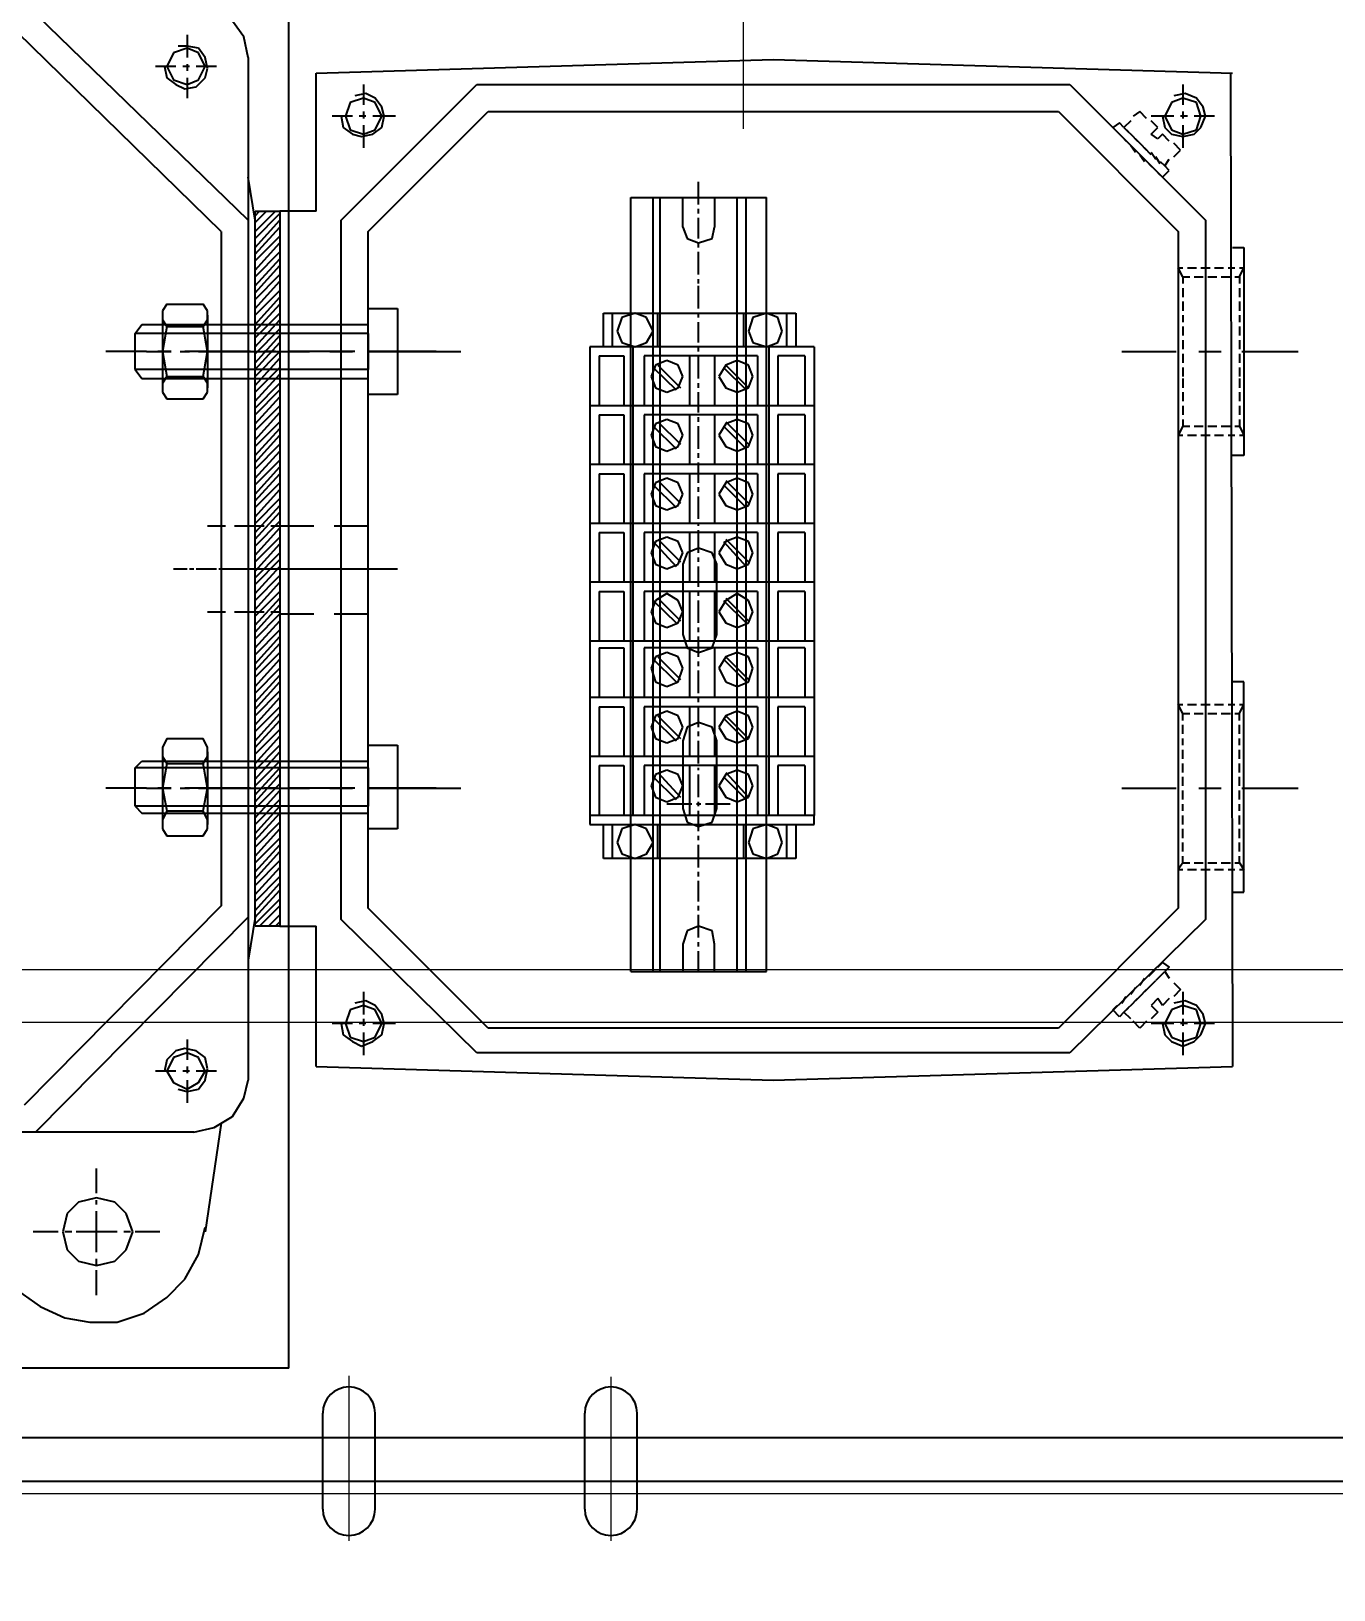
# Model space of a CAD drawing. Header units: millimetres. Extents: x -243837 to -5443, y 40 to 285140.
# Drawn here: x -166221.6 to -166072.4, y 77925.9 to 78104.3 of the extents above; entities that cross this region are included whole.
import ezdxf

# ---------------------------------------------------------------- set-up
doc = ezdxf.new("R2010")
doc.units = ezdxf.units.MM
doc.linetypes.add('CENTER', pattern=[50.8, 31.75, -6.35, 6.35, -6.35])
doc.linetypes.add('PHANTOM', pattern=[63.5, 31.75, -6.35, 6.35, -6.35, 6.35, -6.35])
for name, color, linetype, lineweight in [('2', 3, 'Continuous', 20), ('CEN', 1, 'CENTER', 9), ('DIM', 1, 'Continuous', 9), ('phantom', 4, 'PHANTOM', 5), ('R- PHANTOM', 3, 'PHANTOM', 9), ('R-OBJECT', 2, 'Continuous', 20)]:
    doc.layers.add(name, color=color, linetype=linetype, lineweight=lineweight)
doc.styles.add('KA', font='romans.shx', dxfattribs={"width": 0.7})
doc.dimstyles.new('rakesh', dxfattribs={"dimscale": 160, "dimtxt": 2.5, "dimasz": 1, "dimexe": 0.8, "dimexo": 0.8, "dimgap": 1, "dimtad": 1, "dimdec": 0, "dimzin": 0, "dimdsep": 46, "dimtxsty": 'KA', "dimblk": 'OBLIQUE', "dimcen": 1.5, "dimclrd": 1, "dimclre": 1, "dimclrt": 2, "dimadec": 0, "dimazin": 0, "dimtfac": 1, "dimtdec": 0, "dimtmove": 0, "dimatfit": 2, "dimfxl": 0, "dimtolj": 1, "dimtzin": 0, "dimlwd": -1, "dimlwe": -1, "dimarcsym": 1})

# ---------------------------------------------------------------- blocks, each defined once
blk = doc.blocks.new('_Oblique')
at = {"color": 0, "linetype": 'ByBlock', "lineweight": -2}
blk.add_line((-0.5, -0.5), (0.5, 0.5), dxfattribs=at)
blk = doc.blocks.new('*D188')
at = {"layer": 'DEFPOINTS', "color": 0, "ltscale": 10, "transparency": 16777216}
for p in [(-106759.94, 78766.01, 169.38), (-190509.57, 78267.14, 181.7), (-106759.94, 68629.34)]:
    blk.add_point(p, dxfattribs=at)
at = {"layer": 'DIM', "color": 1, "ltscale": 10, "transparency": 16777216}
for p, q in [((-106759.94, 78638.01), (-106759.94, 68437.34)), ((-190509.57, 78139.14), (-190509.57, 68437.34)), ((-190509.57, 68629.34), (-106759.94, 68629.34))]:
    blk.add_line(p, q, dxfattribs=at)
at = {"layer": 'DIM', "color": 1, "ltscale": 10, "transparency": 16777216, "xscale": 160, "yscale": 160, "zscale": 160, "rotation": 180}
blk.add_blockref('_Oblique', (-190509.57, 68629.34), dxfattribs=at)
at = {"layer": 'DIM', "color": 1, "ltscale": 10, "transparency": 16777216, "xscale": 160, "yscale": 160, "zscale": 160}
blk.add_blockref('_Oblique', (-106759.94, 68629.34), dxfattribs=at)
at = {"layer": 'DIM', "color": 2, "ltscale": 10, "transparency": 16777216, "insert": (-150134.75, 69094.1), "char_height": 400, "attachment_point": 5, "style": 'KA'}
blk.add_mtext('\\A1;83750 (HORIZONTAL PULLEY CRS.)', dxfattribs=at)
blk = doc.blocks.new('A$Cc1e59ba2')
at = {"layer": 'phantom', "color": 1, "linetype": 'CENTER', "ltscale": 2}
blk.add_line((-665.34, -1037.12, 7.55), (-665.34, 309.58, 7.55), dxfattribs=at)
blk = doc.blocks.new('A$C6AB57934')
at = {"layer": '2', "color": 6, "lineweight": 9}
for p, q in [((-140, -770, 0), (17566.88, -770)), ((-140, -776, 0), (17566.88, -776))]:
    blk.add_line(p, q, dxfattribs=at)
blk.add_lwpolyline([(17566.88, -770), (17566.88, -830), (-140, -830), (-140, -770)], dxfattribs=at)
blk = doc.blocks.new('A$C2A1E5FA8')
at = {"color": 4}
for p, q in [((121.25, 154.02), (95.86, 178.63)), ((120.73, 175.01), (119.43, 176.82)), ((118.14, 152.73), (94.82, 175.53)), ((114.25, 175.27), (114.25, 172.67)), ((121.25, 172.67), (120.73, 175.01)), ((112.7, 173.19), (111.92, 171.64)), ((114.25, 173.71), (112.7, 173.19)), ((114.25, 173.97), (113.22, 173.97)), ((115.55, 173.71), (114.25, 173.97)), ((115.55, 173.19), (114.25, 173.71)), ((116.33, 172.67), (115.55, 173.71)), ((116.33, 171.64), (115.55, 173.19)), ((112.96, 171.64), (110.63, 171.64)), ((111.66, 171.64), (111.92, 170.34)), ((111.92, 171.64), (112.7, 170.09)), ((114.51, 171.64), (113.74, 171.64)), ((114.25, 171.9), (114.25, 171.12)), ((117.62, 171.64), (115.29, 171.64)), ((115.55, 170.09), (116.33, 171.64)), ((116.59, 171.38), (116.33, 172.67)), ((116.33, 170.34), (116.59, 171.38)), ((121.25, 172.67), (121.25, 55.57)), ((129.02, 170.86), (181.36, 172.42)), ((181.36, 172.42), (233.95, 170.86)), ((111.92, 170.34), (112.96, 169.57)), ((112.7, 170.09), (114.25, 169.57)), ((112.96, 169.57), (113.99, 169.05)), ((114.25, 170.34), (114.25, 168.01)), ((114.25, 169.57), (115.55, 170.09)), ((115.29, 169.31), (116.33, 170.34)), ((129.02, 155.06), (129.02, 170.86)), ((131.87, 154.02), (147.42, 169.57)), ((134.46, 169.57), (134.46, 167.23)), ((147.42, 169.57), (215.3, 169.57)), ((215.3, 169.57), (230.84, 154.02)), ((228.25, 169.57), (228.25, 167.23)), ((233.69, 170.86), (233.95, 57.13)), ((113.99, 169.05), (115.29, 169.31)), ((134.46, 168.01), (132.91, 167.49)), ((134.72, 168.53), (133.43, 168.27)), ((135.76, 167.49), (134.46, 168.01)), ((135.76, 168.01), (134.72, 168.53)), ((136.53, 166.97), (135.76, 168.01)), ((228.25, 168.01), (226.95, 167.49)), ((228.51, 168.53), (227.21, 168.27)), ((229.8, 167.49), (228.25, 168.01)), ((229.8, 168.01), (228.51, 168.53)), ((230.58, 166.97), (229.8, 168.01)), ((132.91, 167.49), (132.39, 165.94)), ((134.46, 166.46), (134.46, 165.68)), ((134.98, 152.73), (148.71, 166.46)), ((136.53, 165.94), (135.76, 167.49)), ((136.79, 165.94), (136.53, 166.97)), ((148.71, 166.46), (214, 166.46)), ((214, 166.46), (227.73, 152.73)), ((223.33, 166.46), (222.55, 165.94)), ((224.1, 165.68), (223.33, 166.46)), ((226.95, 167.49), (226.18, 165.94)), ((228.25, 166.46), (228.25, 165.68)), ((230.32, 165.94), (229.8, 167.49)), ((230.84, 165.94), (230.58, 166.97)), ((133.17, 165.94), (130.84, 165.94)), ((131.87, 165.94), (132.13, 164.64)), ((132.13, 164.64), (133.17, 163.86)), ((132.39, 165.94), (132.91, 164.38)), ((132.91, 164.38), (134.46, 163.86)), ((134.72, 165.94), (133.94, 165.94)), ((134.46, 164.9), (134.46, 162.31)), ((134.46, 163.86), (135.76, 164.38)), ((138.09, 165.94), (135.5, 165.94)), ((135.5, 163.86), (136.53, 164.64)), ((135.76, 164.38), (136.53, 165.94)), ((136.53, 164.64), (136.79, 165.94)), ((221, 165.16), (220.22, 164.64)), ((220.22, 164.64), (220.73, 164.13)), ((221.51, 164.64), (221, 165.16)), ((222.29, 165.42), (221.51, 164.64)), ((221.51, 164.64), (222.03, 164.13)), ((222.55, 163.61), (221.77, 164.38)), ((227.21, 165.94), (224.62, 165.94)), ((225.4, 164.64), (224.62, 165.42)), ((224.62, 163.86), (225.4, 164.64)), ((225.92, 165.94), (226.18, 164.64)), ((226.18, 165.94), (226.95, 164.38)), ((226.18, 164.64), (226.95, 163.86)), ((226.95, 164.38), (228.25, 163.86)), ((228.77, 165.94), (227.99, 165.94)), ((228.25, 164.9), (228.25, 162.31)), ((228.25, 163.86), (229.8, 164.38)), ((231.87, 165.94), (229.54, 165.94)), ((229.54, 163.86), (230.32, 164.64)), ((229.8, 164.38), (230.32, 165.94)), ((230.32, 164.64), (230.84, 165.94)), ((133.17, 163.86), (134.2, 163.61)), ((134.2, 163.61), (135.5, 163.86)), ((221.25, 163.61), (221.77, 163.09)), ((222.29, 163.86), (223.06, 163.09)), ((222.29, 162.57), (222.81, 161.8)), ((223.59, 162.57), (222.81, 163.35)), ((223.33, 162.83), (224.1, 162.05)), ((225.4, 163.35), (224.62, 163.86)), ((225.92, 163.86), (225.4, 163.35)), ((226.7, 163.09), (225.92, 163.86)), ((226.95, 163.86), (228.25, 163.61)), ((227.99, 162.05), (227.21, 162.83)), ((228.25, 163.61), (229.54, 163.86)), ((223.33, 161.53), (223.85, 160.76)), ((224.62, 161.53), (223.85, 162.31)), ((224.62, 161.8), (225.14, 161.02)), ((225.66, 160.5), (225.14, 161.28)), ((225.66, 160.76), (226.18, 160.24)), ((226.18, 160.24), (226.7, 161.02)), ((227.21, 161.28), (227.99, 162.05)), ((122.03, 154.02), (121.25, 158.94)), ((224.37, 160.5), (225.14, 159.72)), ((225.4, 159.46), (225.92, 158.94)), ((225.92, 158.94), (226.7, 159.72)), ((226.7, 159.72), (226.18, 160.24)), ((172.8, 155.84), (172.8, 158.43)), ((165.04, 68.01), (165.04, 156.61)), ((165.04, 156.61), (180.58, 156.61)), ((167.62, 68.01), (167.62, 156.61)), ((168.4, 68.01), (168.4, 156.61)), ((170.99, 153.24), (170.99, 156.61)), ((172.8, 154.8), (172.8, 155.32)), ((174.62, 156.61), (174.62, 153.24)), ((177.21, 68.01), (177.21, 156.61)), ((178.25, 68.01), (178.25, 156.61)), ((180.58, 68.01), (180.58, 156.61)), ((122.03, 73.19), (122.03, 155.06)), ((122.03, 155.06), (124.88, 155.06)), ((122.03, 154.54), (122.55, 155.06)), ((122.03, 153.76), (123.32, 155.06)), ((122.03, 152.73), (124.36, 155.06)), ((122.03, 151.95), (124.88, 154.8)), ((122.03, 74.22), (122.03, 154.02)), ((122.03, 150.91), (124.88, 154.02)), ((129.02, 155.06), (124.88, 155.06)), ((124.88, 155.06), (124.88, 73.19)), ((124.88, 155.06), (124.88, 73.19)), ((131.87, 73.96), (131.87, 154.02)), ((172.8, 151.95), (172.8, 154.28)), ((230.84, 154.02), (230.84, 73.96)), ((118.14, 152.73), (118.14, 75.52)), ((122.03, 150.14), (124.88, 153.24)), ((122.03, 149.36), (124.88, 152.21)), ((134.98, 75.26), (134.98, 152.73)), ((170.99, 153.24), (171.51, 151.95)), ((171.51, 151.95), (172.8, 151.43)), ((172.8, 151.43), (174.36, 151.95)), ((174.36, 151.95), (174.62, 153.24)), ((227.73, 152.73), (227.73, 75.26)), ((122.03, 148.32), (124.88, 151.43)), ((122.03, 147.54), (124.88, 150.39)), ((172.8, 150.91), (172.8, 151.43)), ((172.8, 147.8), (172.8, 150.39)), ((233.95, 150.91), (235.24, 150.91)), ((235.24, 150.91), (235.24, 127.08)), ((122.03, 146.51), (124.88, 149.62)), ((122.03, 145.73), (124.88, 148.84)), ((227.73, 148.58), (228.25, 148.58)), ((228.25, 147.54), (227.73, 148.58)), ((228.77, 148.58), (229.8, 148.58)), ((230.32, 148.58), (231.36, 148.58)), ((231.87, 148.58), (232.91, 148.58)), ((233.43, 148.58), (234.21, 148.58)), ((234.73, 148.58), (235.24, 148.58)), ((234.73, 147.54), (235.24, 148.58)), ((122.03, 144.95), (124.88, 147.8)), ((122.03, 143.92), (124.88, 147.03)), ((172.8, 146.77), (172.8, 147.29)), ((172.8, 143.92), (172.8, 146.51)), ((228.25, 147.54), (229.03, 147.54)), ((228.25, 147.54), (228.25, 146.77)), ((229.54, 147.54), (230.58, 147.54)), ((231.1, 147.54), (232.13, 147.54)), ((232.65, 147.54), (233.69, 147.54)), ((234.21, 147.54), (234.73, 147.54)), ((234.73, 147.54), (234.73, 146.77)), ((122.03, 143.14), (124.88, 145.99)), ((122.03, 142.1), (124.88, 145.21)), ((228.25, 146.25), (228.25, 145.21)), ((228.25, 144.7), (228.25, 143.66)), ((234.73, 146.25), (234.73, 145.21)), ((234.73, 144.7), (234.73, 143.66)), ((111.92, 144.43), (111.41, 143.66)), ((111.41, 143.66), (111.41, 142.62)), ((111.41, 143.14), (111.41, 134.85)), ((111.92, 144.43), (116.07, 144.43)), ((116.59, 143.66), (116.07, 144.43)), ((116.59, 142.62), (116.59, 143.66)), ((116.59, 143.14), (116.59, 134.85)), ((122.03, 141.33), (124.88, 144.43)), ((122.03, 140.55), (124.88, 143.4)), ((134.98, 134.08), (134.98, 143.92)), ((134.98, 143.92), (138.35, 143.92)), ((138.35, 143.92), (138.35, 134.08)), ((161.93, 139.51), (161.93, 143.4)), ((161.93, 143.4), (183.95, 143.4)), ((162.96, 139.51), (162.96, 143.4)), ((164, 142.88), (163.48, 141.33)), ((165.55, 143.4), (164, 142.88)), ((166.85, 142.88), (165.55, 143.4)), ((167.62, 141.33), (166.85, 142.88)), ((168.14, 139.51), (168.14, 143.4)), ((172.8, 142.88), (172.8, 143.4)), ((177.99, 139.51), (177.99, 143.4)), ((179.03, 142.88), (178.51, 141.33)), ((180.58, 143.4), (179.03, 142.88)), ((181.87, 142.88), (180.58, 143.4)), ((182.39, 141.33), (181.87, 142.88)), ((182.91, 139.51), (182.91, 143.4)), ((183.95, 143.4), (183.95, 139.51)), ((228.25, 143.14), (228.25, 142.36)), ((234.73, 143.14), (234.73, 142.36)), ((108.29, 141.06), (109.07, 142.1)), ((108.29, 136.92), (108.29, 141.06)), ((134.98, 141.06), (108.29, 141.06)), ((109.07, 142.1), (134.98, 142.1)), ((111.41, 142.62), (111.92, 141.84)), ((111.92, 141.84), (111.41, 139)), ((111.92, 141.84), (116.07, 141.84)), ((116.07, 141.84), (116.59, 142.62)), ((116.59, 139), (116.07, 141.84)), ((122.03, 139.51), (124.88, 142.62)), ((122.03, 138.73), (124.88, 141.58)), ((134.98, 135.89), (134.98, 142.1)), ((134.98, 141.06), (134.98, 136.92)), ((163.48, 141.33), (164, 140.03)), ((166.85, 140.03), (167.62, 141.33)), ((172.8, 140.03), (172.8, 142.36)), ((178.51, 141.33), (179.03, 140.03)), ((181.87, 140.03), (182.39, 141.33)), ((228.25, 141.84), (228.25, 140.81)), ((234.73, 141.84), (234.73, 140.81)), ((122.03, 137.7), (124.88, 140.81)), ((122.03, 136.92), (124.88, 140.03)), ((186.02, 139.51), (160.37, 139.51)), ((160.37, 139.51), (160.37, 132.77)), ((183.95, 139.51), (161.93, 139.51)), ((164, 140.03), (165.55, 139.51)), ((165.29, 139.51), (165.29, 132.77)), ((165.55, 139.51), (166.85, 140.03)), ((172.8, 139), (172.8, 139.51)), ((179.03, 140.03), (180.58, 139.51)), ((180.58, 139.51), (181.87, 140.03)), ((180.84, 139.51), (180.84, 132.77)), ((186.02, 139.51), (186.02, 132.77)), ((228.25, 140.29), (228.25, 139.25)), ((234.73, 140.29), (234.73, 139.25)), ((109.59, 139), (104.93, 139)), ((109.59, 139), (112.44, 139)), ((112.44, 139), (110.89, 139)), ((111.41, 139), (111.92, 136.14)), ((113.47, 139), (114.51, 139)), ((121.51, 139), (113.99, 139)), ((115.55, 139), (118.4, 139)), ((116.07, 136.14), (116.59, 139)), ((118.14, 139), (128.24, 139)), ((122.03, 136.14), (124.88, 139)), ((122.03, 135.11), (124.88, 138.22)), ((124.36, 139), (123.06, 139)), ((133.43, 139), (125.91, 139)), ((130.57, 139), (133.17, 139)), ((136.53, 139), (134.98, 139)), ((138.35, 139), (134.98, 139)), ((134.98, 139), (138.35, 139)), ((135.76, 139), (145.6, 139)), ((142.75, 139), (138.09, 139)), ((161.41, 138.48), (161.41, 132.77)), ((161.41, 138.48), (164.25, 138.48)), ((164.25, 138.48), (164.25, 132.77)), ((179.54, 138.48), (166.59, 138.48)), ((166.59, 138.48), (166.59, 132.77)), ((167.88, 137.44), (167.37, 136.14)), ((169.18, 137.96), (167.88, 137.44)), ((168.14, 137.44), (170.73, 134.85)), ((170.47, 137.44), (169.18, 137.96)), ((170.99, 136.14), (170.47, 137.44)), ((171.77, 138.48), (171.77, 132.77)), ((172.8, 135.89), (172.8, 138.48)), ((174.62, 138.48), (174.62, 132.77)), ((175.91, 137.44), (175.14, 136.14)), ((177.21, 137.96), (175.91, 137.44)), ((175.91, 137.44), (178.51, 134.85)), ((178.51, 137.44), (177.21, 137.96)), ((179.03, 136.14), (178.51, 137.44)), ((179.54, 138.48), (179.54, 132.77)), ((184.98, 138.48), (181.87, 138.48)), ((181.87, 138.48), (181.87, 132.77)), ((184.98, 138.48), (184.98, 132.77)), ((221.25, 139), (227.47, 139)), ((228.25, 138.73), (228.25, 137.7)), ((230.06, 139), (232.65, 139)), ((234.73, 138.73), (234.73, 137.7)), ((234.99, 139), (241.46, 139)), ((134.98, 136.92), (108.29, 136.92)), ((108.29, 136.92), (109.07, 135.89)), ((109.07, 135.89), (134.98, 135.89)), ((111.92, 136.14), (111.41, 135.37)), ((111.92, 136.14), (116.07, 136.14)), ((116.59, 135.37), (116.07, 136.14)), ((122.03, 134.33), (124.88, 137.18)), ((122.03, 133.3), (124.88, 136.41)), ((167.37, 136.14), (167.88, 134.85)), ((167.62, 137.18), (170.22, 134.59)), ((170.47, 134.85), (170.99, 136.14)), ((175.14, 136.14), (175.91, 134.85)), ((175.66, 137.18), (178.25, 134.59)), ((178.51, 134.85), (179.03, 136.14)), ((228.25, 137.18), (228.25, 136.14)), ((228.25, 135.89), (228.25, 134.85)), ((234.73, 137.18), (234.73, 136.14)), ((234.73, 135.89), (234.73, 134.85)), ((111.41, 135.37), (111.41, 134.33)), ((111.41, 134.33), (111.92, 133.56)), ((116.07, 133.56), (116.59, 134.33)), ((116.59, 134.33), (116.59, 135.37)), ((122.03, 132.52), (124.88, 135.37)), ((122.03, 131.74), (124.88, 134.59)), ((138.35, 134.08), (134.98, 134.08)), ((167.88, 134.85), (169.18, 134.33)), ((169.18, 134.33), (170.47, 134.85)), ((172.8, 134.85), (172.8, 135.37)), ((172.8, 132), (172.8, 134.33)), ((175.91, 134.85), (177.21, 134.33)), ((177.21, 134.33), (178.51, 134.85)), ((228.25, 134.33), (228.25, 133.3)), ((234.73, 134.33), (234.73, 133.3)), ((111.92, 133.56), (116.07, 133.56)), ((122.03, 130.71), (124.88, 133.81)), ((122.03, 129.93), (124.88, 132.77)), ((186.02, 132.77), (160.37, 132.77)), ((186.02, 132.77), (160.37, 132.77)), ((160.37, 132.77), (160.37, 126.04)), ((165.29, 132.77), (165.29, 126.04)), ((180.84, 132.77), (180.84, 126.04)), ((186.02, 132.77), (186.02, 126.04)), ((228.25, 132.77), (228.25, 131.74)), ((234.73, 132.77), (234.73, 131.74)), ((122.03, 128.89), (124.88, 132)), ((122.03, 128.11), (124.88, 130.96)), ((161.41, 131.74), (161.41, 126.04)), ((161.41, 131.74), (164.25, 131.74)), ((164.25, 131.74), (164.25, 126.04)), ((179.54, 131.74), (166.59, 131.74)), ((166.59, 131.74), (166.59, 126.04)), ((167.88, 130.71), (167.37, 129.41)), ((167.62, 130.44), (170.22, 127.85)), ((169.18, 131.22), (167.88, 130.71)), ((168.14, 130.96), (170.73, 128.37)), ((170.47, 130.71), (169.18, 131.22)), ((170.99, 129.41), (170.47, 130.71)), ((171.77, 131.74), (171.77, 126.04)), ((172.8, 130.96), (172.8, 131.48)), ((172.8, 127.85), (172.8, 130.44)), ((174.62, 131.74), (174.62, 126.04)), ((175.91, 130.71), (175.14, 129.41)), ((175.66, 130.44), (178.25, 127.85)), ((177.21, 131.22), (175.91, 130.71)), ((175.91, 130.96), (178.51, 128.37)), ((178.51, 130.71), (177.21, 131.22)), ((179.03, 129.41), (178.51, 130.71)), ((179.54, 131.74), (179.54, 126.04)), ((184.98, 131.74), (181.87, 131.74)), ((181.87, 131.74), (181.87, 126.04)), ((184.98, 131.74), (184.98, 126.04)), ((228.25, 130.44), (227.73, 129.41)), ((228.25, 131.22), (228.25, 130.44)), ((228.25, 130.44), (229.03, 130.44)), ((229.54, 130.44), (230.58, 130.44)), ((231.1, 130.44), (232.13, 130.44)), ((232.65, 130.44), (233.69, 130.44)), ((234.21, 130.44), (234.73, 130.44)), ((234.73, 131.22), (234.73, 130.44)), ((234.73, 130.44), (235.24, 129.41)), ((122.03, 127.08), (124.88, 130.19)), ((122.03, 126.3), (124.88, 129.41)), ((167.37, 129.41), (167.88, 128.11)), ((170.47, 128.11), (170.99, 129.41)), ((175.14, 129.41), (175.91, 128.11)), ((178.51, 128.11), (179.03, 129.41)), ((227.73, 129.41), (228.25, 129.41)), ((228.77, 129.41), (229.8, 129.41)), ((230.32, 129.41), (231.36, 129.41)), ((231.87, 129.41), (232.91, 129.41)), ((233.43, 129.41), (234.21, 129.41)), ((234.73, 129.41), (235.24, 129.41)), ((122.03, 125.52), (124.88, 128.37)), ((122.03, 124.49), (124.88, 127.6)), ((167.88, 128.11), (169.18, 127.6)), ((169.18, 127.6), (170.47, 128.11)), ((172.8, 126.82), (172.8, 127.34)), ((175.91, 128.11), (177.21, 127.6)), ((177.21, 127.6), (178.51, 128.11)), ((235.24, 127.08), (233.95, 127.08)), ((122.03, 123.71), (124.88, 126.56)), ((122.03, 122.67), (124.88, 125.78)), ((122.03, 121.9), (124.88, 125)), ((186.02, 126.04), (160.37, 126.04)), ((160.37, 126.04), (160.37, 119.3)), ((186.02, 126.04), (160.37, 126.04)), ((161.41, 125), (161.41, 119.3)), ((161.41, 125), (164.25, 125)), ((164.25, 125), (164.25, 119.3)), ((165.29, 126.04), (165.29, 119.3)), ((179.54, 125), (166.59, 125)), ((166.59, 125), (166.59, 119.3)), ((171.77, 125), (171.77, 119.3)), ((172.8, 123.97), (172.8, 126.3)), ((174.62, 125), (174.62, 119.3)), ((179.54, 125), (179.54, 119.3)), ((180.84, 126.04), (180.84, 119.3)), ((184.98, 125), (181.87, 125)), ((181.87, 125), (181.87, 119.3)), ((184.98, 125), (184.98, 119.3)), ((186.02, 126.04), (186.02, 119.3)), ((122.03, 121.12), (124.88, 123.97)), ((122.03, 120.08), (124.88, 123.19)), ((167.88, 123.97), (167.37, 122.67)), ((167.62, 123.71), (170.22, 121.12)), ((169.18, 124.49), (167.88, 123.97)), ((168.14, 124.23), (170.73, 121.63)), ((170.47, 123.97), (169.18, 124.49)), ((170.99, 122.67), (170.47, 123.97)), ((172.8, 122.93), (172.8, 123.45)), ((175.91, 123.97), (175.14, 122.67)), ((175.66, 123.71), (178.25, 121.12)), ((177.21, 124.49), (175.91, 123.97)), ((175.91, 124.23), (178.51, 121.63)), ((178.51, 123.97), (177.21, 124.49)), ((179.03, 122.67), (178.51, 123.97)), ((122.03, 119.3), (124.88, 122.15)), ((122.03, 118.27), (124.88, 121.38)), ((167.37, 122.67), (167.88, 121.38)), ((167.88, 121.38), (169.18, 120.86)), ((169.18, 120.86), (170.47, 121.38)), ((170.47, 121.38), (170.99, 122.67)), ((172.8, 119.82), (172.8, 122.41)), ((175.14, 122.67), (175.91, 121.38)), ((175.91, 121.38), (177.21, 120.86)), ((177.21, 120.86), (178.51, 121.38)), ((178.51, 121.38), (179.03, 122.67)), ((122.03, 117.49), (124.88, 120.6)), ((116.59, 119.04), (118.66, 119.04)), ((119.69, 119.04), (122.03, 119.04)), ((122.03, 116.71), (124.88, 119.56)), ((122.03, 119.04), (123.06, 119.04)), ((122.03, 115.68), (124.88, 118.79)), ((123.84, 119.04), (124.88, 119.04)), ((124.88, 119.04), (128.76, 119.04)), ((131.09, 119.04), (134.98, 119.04)), ((186.02, 119.3), (160.37, 119.3)), ((160.37, 119.3), (160.37, 112.57)), ((186.02, 119.3), (160.37, 119.3)), ((161.41, 118.27), (161.41, 112.57)), ((161.41, 118.27), (164.25, 118.27)), ((164.25, 118.27), (164.25, 112.57)), ((165.29, 119.3), (165.29, 112.57)), ((179.54, 118.27), (166.59, 118.27)), ((166.59, 118.27), (166.59, 112.57)), ((171.77, 118.27), (171.77, 112.57)), ((172.8, 119.04), (172.8, 119.3)), ((172.8, 115.94), (172.8, 118.53)), ((174.62, 118.27), (174.62, 112.57)), ((179.54, 118.27), (179.54, 112.57)), ((180.84, 119.3), (180.84, 112.57)), ((184.98, 118.27), (181.87, 118.27)), ((181.87, 118.27), (181.87, 112.57)), ((184.98, 118.27), (184.98, 112.57)), ((186.02, 119.3), (186.02, 112.57)), ((122.03, 114.9), (124.88, 117.75)), ((122.03, 113.86), (124.88, 116.98)), ((167.88, 117.23), (167.37, 115.94)), ((167.62, 117.23), (170.22, 114.38)), ((169.18, 117.75), (167.88, 117.23)), ((168.14, 117.49), (170.73, 114.9)), ((170.47, 117.23), (169.18, 117.75)), ((170.99, 115.94), (170.47, 117.23)), ((172.8, 116.46), (171.51, 115.94)), ((174.36, 115.94), (172.8, 116.46)), ((175.91, 117.23), (175.14, 115.94)), ((175.66, 117.23), (178.25, 114.38)), ((177.21, 117.75), (175.91, 117.23)), ((175.91, 117.49), (178.51, 114.9)), ((178.51, 117.23), (177.21, 117.75)), ((179.03, 115.94), (178.51, 117.23)), ((122.03, 113.09), (124.88, 115.94)), ((122.03, 112.31), (124.88, 115.16)), ((122.03, 111.28), (124.88, 114.38)), ((167.37, 115.94), (167.88, 114.64)), ((167.88, 114.64), (169.18, 114.12)), ((169.18, 114.12), (170.47, 114.64)), ((170.47, 114.64), (170.99, 115.94)), ((171.51, 115.94), (170.99, 114.64)), ((170.99, 114.64), (170.99, 106.61)), ((172.8, 114.9), (172.8, 115.42)), ((172.8, 112.05), (172.8, 114.38)), ((174.88, 114.64), (174.36, 115.94)), ((174.88, 106.61), (174.88, 114.64)), ((175.14, 115.94), (175.91, 114.64)), ((175.91, 114.64), (177.21, 114.12)), ((177.21, 114.12), (178.51, 114.64)), ((178.51, 114.64), (179.03, 115.94)), ((112.7, 114.12), (114.25, 114.12)), ((114.51, 114.12), (115.03, 114.12)), ((115.29, 114.12), (117.62, 114.12)), ((117.88, 114.12), (118.4, 114.12)), ((118.14, 114.12), (119.43, 114.12)), ((118.66, 114.12), (120.99, 114.12)), ((119.95, 114.12), (120.22, 114.12)), ((120.73, 114.12), (122.8, 114.12)), ((121.25, 114.12), (121.77, 114.12)), ((122.03, 114.12), (123.58, 114.12)), ((122.03, 114.12), (138.35, 114.12)), ((122.03, 110.5), (124.88, 113.34)), ((122.03, 109.46), (124.88, 112.57)), ((123.32, 114.12), (123.58, 114.12)), ((124.1, 114.12), (126.17, 114.12)), ((126.69, 114.12), (126.95, 114.12)), ((127.47, 114.12), (128.76, 114.12)), ((186.02, 112.57), (160.37, 112.57)), ((160.37, 112.57), (160.37, 105.83)), ((186.02, 112.57), (160.37, 112.57)), ((165.29, 112.57), (165.29, 105.83)), ((180.84, 112.57), (180.84, 105.83)), ((186.02, 112.57), (186.02, 105.83)), ((122.03, 108.68), (124.88, 111.53)), ((122.03, 107.65), (124.88, 110.76)), ((161.41, 111.53), (161.41, 105.83)), ((161.41, 111.53), (164.25, 111.53)), ((164.25, 111.53), (164.25, 105.83)), ((179.54, 111.53), (166.59, 111.53)), ((166.59, 111.53), (166.59, 105.83)), ((169.18, 111.28), (167.88, 110.5)), ((168.14, 110.76), (170.73, 108.17)), ((170.47, 110.5), (169.18, 111.28)), ((171.77, 111.53), (171.77, 105.83)), ((172.8, 111.01), (172.8, 111.53)), ((174.62, 111.53), (174.62, 105.83)), ((177.21, 111.28), (175.91, 110.5)), ((175.91, 110.76), (178.51, 108.17)), ((178.51, 110.5), (177.21, 111.28)), ((179.54, 111.53), (179.54, 105.83)), ((184.98, 111.53), (181.87, 111.53)), ((181.87, 111.53), (181.87, 105.83)), ((184.98, 111.53), (184.98, 105.83)), ((116.59, 109.2), (118.66, 109.2)), ((119.69, 109.2), (122.03, 109.2)), ((122.03, 106.87), (124.88, 109.98)), ((122.03, 109.2), (123.06, 109.2)), ((122.03, 106.09), (124.88, 108.94)), ((123.84, 109.2), (124.88, 109.2)), ((124.88, 108.94), (128.76, 108.94)), ((131.09, 108.94), (134.98, 108.94)), ((167.88, 110.5), (167.37, 109.2)), ((167.37, 109.2), (167.88, 107.91)), ((167.62, 110.5), (170.22, 107.91)), ((170.99, 109.2), (170.47, 110.5)), ((170.47, 107.91), (170.99, 109.2)), ((172.8, 107.91), (172.8, 110.5)), ((175.91, 110.5), (175.14, 109.2)), ((175.14, 109.2), (175.91, 107.91)), ((175.66, 110.5), (178.25, 107.91)), ((179.03, 109.2), (178.51, 110.5)), ((178.51, 107.91), (179.03, 109.2)), ((122.03, 105.05), (124.88, 108.17)), ((122.03, 104.28), (124.88, 107.13)), ((167.88, 107.91), (169.18, 107.39)), ((169.18, 107.39), (170.47, 107.91)), ((172.8, 106.87), (172.8, 107.39)), ((175.91, 107.91), (177.21, 107.39)), ((177.21, 107.39), (178.51, 107.91)), ((122.03, 103.24), (124.88, 106.35)), ((122.03, 102.47), (124.88, 105.57)), ((186.02, 105.83), (160.37, 105.83)), ((160.37, 105.83), (160.37, 99.36)), ((186.02, 105.83), (160.37, 105.83)), ((165.29, 105.83), (165.29, 99.36)), ((170.99, 106.61), (171.51, 105.05)), ((172.8, 104.02), (172.8, 106.35)), ((174.36, 105.05), (174.88, 106.61)), ((180.84, 105.83), (180.84, 99.36)), ((186.02, 105.83), (186.02, 99.36)), ((122.03, 101.69), (124.88, 104.53)), ((122.03, 100.65), (124.88, 103.76)), ((161.41, 105.05), (161.41, 99.36)), ((161.41, 105.05), (164.25, 105.05)), ((164.25, 105.05), (164.25, 99.36)), ((179.54, 105.05), (166.59, 105.05)), ((166.59, 105.05), (166.59, 99.36)), ((167.88, 104.02), (167.37, 102.72)), ((167.62, 103.76), (170.22, 101.17)), ((169.18, 104.53), (167.88, 104.02)), ((168.14, 104.02), (170.73, 101.43)), ((170.47, 104.02), (169.18, 104.53)), ((170.99, 102.72), (170.47, 104.02)), ((171.51, 105.05), (172.8, 104.53)), ((171.77, 105.05), (171.77, 99.36)), ((172.8, 104.53), (174.36, 105.05)), ((174.62, 105.05), (174.62, 99.36)), ((175.91, 104.02), (175.14, 102.72)), ((175.66, 103.76), (178.25, 101.17)), ((177.21, 104.53), (175.91, 104.02)), ((175.91, 104.02), (178.51, 101.43)), ((178.51, 104.02), (177.21, 104.53)), ((179.03, 102.72), (178.51, 104.02)), ((179.54, 105.05), (179.54, 99.36)), ((184.98, 105.05), (181.87, 105.05)), ((181.87, 105.05), (181.87, 99.36)), ((184.98, 105.05), (184.98, 99.36)), ((122.03, 99.87), (124.88, 102.72)), ((122.03, 98.84), (124.88, 101.95)), ((167.37, 102.72), (167.88, 101.17)), ((170.47, 101.17), (170.99, 102.72)), ((172.8, 102.98), (172.8, 103.5)), ((172.8, 99.87), (172.8, 102.47)), ((175.14, 102.72), (175.91, 101.17)), ((178.51, 101.17), (179.03, 102.72)), ((122.03, 98.06), (124.88, 101.17)), ((122.03, 97.28), (124.88, 100.13)), ((167.88, 101.17), (169.18, 100.65)), ((169.18, 100.65), (170.47, 101.17)), ((175.91, 101.17), (177.21, 100.65)), ((177.21, 100.65), (178.51, 101.17)), ((235.24, 101.17), (233.95, 101.17)), ((235.24, 77.08), (235.24, 101.17)), ((122.03, 96.24), (124.88, 99.36)), ((122.03, 95.47), (124.88, 98.32)), ((186.02, 99.36), (160.37, 99.36)), ((186.02, 99.36), (160.37, 99.36)), ((160.37, 99.36), (160.37, 92.62)), ((161.41, 98.32), (161.41, 92.62)), ((161.41, 98.32), (164.25, 98.32)), ((164.25, 98.32), (164.25, 92.62)), ((165.29, 99.36), (165.29, 92.62)), ((179.54, 98.32), (166.59, 98.32)), ((166.59, 98.32), (166.59, 92.62)), ((171.77, 98.32), (171.77, 92.62)), ((172.8, 98.84), (172.8, 99.36)), ((172.8, 95.99), (172.8, 98.32)), ((174.62, 98.32), (174.62, 92.62)), ((179.54, 98.32), (179.54, 92.62)), ((180.84, 99.36), (180.84, 92.62)), ((184.98, 98.32), (181.87, 98.32)), ((181.87, 98.32), (181.87, 92.62)), ((184.98, 98.32), (184.98, 92.62)), ((186.02, 99.36), (186.02, 92.62)), ((227.73, 98.58), (228.25, 98.58)), ((228.25, 97.55), (227.73, 98.58)), ((228.77, 98.58), (229.8, 98.58)), ((230.32, 98.58), (231.36, 98.58)), ((231.87, 98.58), (232.91, 98.58)), ((233.43, 98.58), (234.21, 98.58)), ((234.73, 98.58), (235.24, 98.58)), ((234.73, 97.55), (235.24, 98.58)), ((122.03, 94.43), (124.88, 97.55)), ((122.03, 93.66), (124.88, 96.76)), ((167.88, 97.28), (167.37, 95.99)), ((167.62, 97.02), (170.22, 94.43)), ((169.18, 97.8), (167.88, 97.28)), ((168.14, 97.28), (170.73, 94.69)), ((170.47, 97.28), (169.18, 97.8)), ((170.99, 95.99), (170.47, 97.28)), ((172.8, 96.51), (171.51, 95.99)), ((174.36, 95.99), (172.8, 96.51)), ((175.91, 97.28), (175.14, 95.99)), ((175.66, 97.02), (178.25, 94.43)), ((177.21, 97.8), (175.91, 97.28)), ((175.91, 97.28), (178.51, 94.69)), ((178.51, 97.28), (177.21, 97.8)), ((179.03, 95.99), (178.51, 97.28)), ((228.25, 97.55), (229.03, 97.55)), ((228.25, 96.76), (228.25, 97.55)), ((229.54, 97.55), (230.58, 97.55)), ((231.1, 97.55), (232.13, 97.55)), ((232.65, 97.55), (233.69, 97.55)), ((234.21, 97.55), (234.73, 97.55)), ((234.73, 96.76), (234.73, 97.55)), ((111.92, 94.69), (111.41, 93.66)), ((111.92, 94.69), (116.07, 94.69)), ((116.59, 93.66), (116.07, 94.69)), ((122.03, 92.88), (124.88, 95.73)), ((122.03, 91.84), (124.88, 94.95)), ((167.37, 95.99), (167.88, 94.69)), ((167.88, 94.69), (169.18, 94.18)), ((169.18, 94.18), (170.47, 94.69)), ((170.47, 94.69), (170.99, 95.99)), ((171.51, 95.99), (170.99, 94.43)), ((172.8, 94.95), (172.8, 95.47)), ((174.88, 94.43), (174.36, 95.99)), ((175.14, 95.99), (175.91, 94.69)), ((175.91, 94.69), (177.21, 94.18)), ((177.21, 94.18), (178.51, 94.69)), ((178.51, 94.69), (179.03, 95.99)), ((228.25, 95.21), (228.25, 96.24)), ((228.25, 93.91), (228.25, 94.69)), ((234.73, 95.21), (234.73, 96.24)), ((234.73, 93.91), (234.73, 94.69)), ((111.41, 93.66), (111.41, 92.62)), ((111.41, 93.14), (111.41, 84.85)), ((116.59, 92.62), (116.59, 93.66)), ((116.59, 93.14), (116.59, 84.85)), ((122.03, 91.07), (124.88, 93.91)), ((122.03, 90.03), (124.88, 93.14)), ((134.98, 84.33), (134.98, 93.91)), ((134.98, 93.91), (138.35, 93.91)), ((138.35, 93.91), (138.35, 84.33)), ((170.99, 94.43), (170.99, 86.66)), ((172.8, 91.84), (172.8, 94.43)), ((174.88, 86.66), (174.88, 94.43)), ((228.25, 92.36), (228.25, 93.4)), ((234.73, 92.36), (234.73, 93.4)), ((108.29, 91.32), (109.07, 92.1)), ((108.29, 86.92), (108.29, 91.32)), ((134.98, 91.32), (108.29, 91.32)), ((109.07, 92.1), (134.98, 92.1)), ((111.41, 92.62), (111.92, 91.84)), ((111.92, 91.84), (111.41, 88.99)), ((111.92, 91.84), (116.07, 91.84)), ((116.07, 91.84), (116.59, 92.62)), ((116.59, 88.99), (116.07, 91.84)), ((122.03, 89.25), (124.88, 92.1)), ((122.03, 88.22), (124.88, 91.32)), ((134.98, 86.14), (134.98, 92.1)), ((134.98, 91.32), (134.98, 86.92)), ((186.02, 92.62), (160.37, 92.62)), ((186.02, 92.62), (160.37, 92.62)), ((160.37, 92.62), (160.37, 85.88)), ((161.41, 91.58), (161.41, 85.88)), ((161.41, 91.58), (164.25, 91.58)), ((164.25, 91.58), (164.25, 85.88)), ((165.29, 92.62), (165.29, 85.88)), ((179.54, 91.58), (166.59, 91.58)), ((166.59, 91.58), (166.59, 85.88)), ((169.18, 91.07), (167.88, 90.55)), ((170.47, 90.55), (169.18, 91.07)), ((171.77, 91.58), (171.77, 85.88)), ((172.8, 91.07), (172.8, 91.32)), ((174.62, 91.58), (174.62, 85.88)), ((177.21, 91.07), (175.91, 90.55)), ((178.51, 90.55), (177.21, 91.07)), ((179.54, 91.58), (179.54, 85.88)), ((180.84, 92.62), (180.84, 85.88)), ((184.98, 91.58), (181.87, 91.58)), ((181.87, 91.58), (181.87, 85.88)), ((184.98, 91.58), (184.98, 85.88)), ((186.02, 92.62), (186.02, 85.88)), ((228.25, 90.81), (228.25, 91.84)), ((234.73, 90.81), (234.73, 91.84)), ((122.03, 87.44), (124.88, 90.55)), ((122.03, 86.66), (124.88, 89.51)), ((167.88, 90.55), (167.37, 89.25)), ((167.37, 89.25), (167.88, 87.96)), ((167.62, 90.29), (170.22, 87.7)), ((168.14, 90.81), (170.73, 87.96)), ((170.99, 89.25), (170.47, 90.55)), ((170.47, 87.96), (170.99, 89.25)), ((172.8, 87.96), (172.8, 90.55)), ((175.91, 90.55), (175.14, 89.25)), ((175.14, 89.25), (175.91, 87.96)), ((175.66, 90.29), (178.25, 87.7)), ((175.91, 90.81), (178.51, 87.96)), ((179.03, 89.25), (178.51, 90.55)), ((178.51, 87.96), (179.03, 89.25)), ((228.25, 89.25), (228.25, 90.29)), ((234.73, 89.25), (234.73, 90.29)), ((109.59, 88.99), (104.93, 88.99)), ((109.59, 88.99), (112.44, 88.99)), ((112.44, 88.99), (110.89, 88.99)), ((111.41, 88.99), (111.92, 86.4)), ((113.47, 88.99), (114.51, 88.99)), ((121.51, 88.99), (113.99, 88.99)), ((115.55, 88.99), (118.4, 88.99)), ((116.07, 86.4), (116.59, 88.99)), ((118.14, 88.99), (128.24, 88.99)), ((122.03, 85.62), (124.88, 88.74)), ((122.03, 84.85), (124.88, 87.7)), ((124.36, 88.99), (123.06, 88.99)), ((133.43, 88.99), (125.91, 88.99)), ((130.57, 88.99), (133.17, 88.99)), ((136.53, 88.99), (134.98, 88.99)), ((138.35, 88.99), (134.98, 88.99)), ((134.98, 88.99), (138.35, 88.99)), ((135.76, 88.99), (145.6, 88.99)), ((142.75, 88.99), (138.09, 88.99)), ((167.88, 87.96), (169.18, 87.44)), ((169.18, 87.44), (170.47, 87.96)), ((175.91, 87.96), (177.21, 87.44)), ((177.21, 87.44), (178.51, 87.96)), ((221.25, 88.99), (227.47, 88.99)), ((228.25, 87.7), (228.25, 88.74)), ((230.06, 88.99), (232.65, 88.99)), ((234.73, 87.7), (234.73, 88.74)), ((234.99, 88.99), (241.46, 88.99)), ((134.98, 86.92), (108.29, 86.92)), ((108.29, 86.92), (109.07, 86.14)), ((109.07, 86.14), (134.98, 86.14)), ((111.92, 86.4), (111.41, 85.37)), ((111.92, 86.4), (116.07, 86.4)), ((116.59, 85.37), (116.07, 86.4)), ((122.03, 83.81), (124.88, 86.92)), ((122.03, 83.03), (124.88, 86.14)), ((160.37, 85.88), (160.37, 84.85)), ((186.02, 85.88), (160.37, 85.88)), ((186.02, 85.88), (160.37, 85.88)), ((172.03, 87.18), (169.18, 87.18)), ((170.99, 86.66), (171.51, 85.1)), ((173.06, 87.18), (172.55, 87.18)), ((172.8, 86.92), (172.8, 87.44)), ((172.8, 84.07), (172.8, 86.4)), ((176.43, 87.18), (173.58, 87.18)), ((174.36, 85.1), (174.88, 86.66)), ((186.02, 84.85), (186.02, 85.88)), ((228.25, 86.4), (228.25, 87.18)), ((228.25, 84.85), (228.25, 85.88)), ((234.73, 86.4), (234.73, 87.18)), ((234.73, 84.85), (234.73, 85.88)), ((111.41, 85.37), (111.41, 84.33)), ((111.41, 84.33), (111.92, 83.55)), ((116.07, 83.55), (116.59, 84.33)), ((116.59, 84.33), (116.59, 85.37)), ((122.03, 82.26), (124.88, 85.1)), ((122.03, 81.22), (124.88, 84.33)), ((138.35, 84.33), (134.98, 84.33)), ((160.37, 84.85), (186.02, 84.85)), ((161.93, 80.96), (161.93, 84.85)), ((161.93, 84.85), (183.95, 84.85)), ((162.96, 80.96), (162.96, 84.85)), ((164, 84.33), (163.48, 82.77)), ((165.55, 84.85), (164, 84.33)), ((166.85, 84.33), (165.55, 84.85)), ((167.62, 82.77), (166.85, 84.33)), ((168.14, 80.96), (168.14, 84.85)), ((171.51, 85.1), (172.8, 84.59)), ((172.8, 84.59), (174.36, 85.1)), ((177.99, 80.96), (177.99, 84.85)), ((179.03, 84.33), (178.51, 82.77)), ((180.58, 84.85), (179.03, 84.33)), ((181.87, 84.33), (180.58, 84.85)), ((182.39, 82.77), (181.87, 84.33)), ((182.91, 80.96), (182.91, 84.85)), ((183.95, 84.85), (183.95, 80.96)), ((228.25, 83.29), (228.25, 84.33)), ((234.73, 83.29), (234.73, 84.33)), ((111.92, 83.55), (116.07, 83.55)), ((122.03, 80.44), (124.88, 83.29)), ((122.03, 79.41), (124.88, 82.51)), ((163.48, 82.77), (164, 81.48)), ((166.85, 81.48), (167.62, 82.77)), ((172.8, 83.03), (172.8, 83.55)), ((172.8, 79.93), (172.8, 82.51)), ((178.51, 82.77), (179.03, 81.48)), ((181.87, 81.48), (182.39, 82.77)), ((228.25, 81.74), (228.25, 82.77)), ((234.73, 81.74), (234.73, 82.77)), ((122.03, 78.63), (124.88, 81.74)), ((122.03, 77.85), (124.88, 80.7)), ((183.95, 80.96), (161.93, 80.96)), ((164, 81.48), (165.55, 80.96)), ((165.55, 80.96), (166.85, 81.48)), ((179.03, 81.48), (180.58, 80.96)), ((180.58, 80.96), (181.87, 81.48)), ((228.25, 80.44), (227.73, 79.67)), ((228.25, 80.44), (228.25, 81.22)), ((228.25, 80.44), (229.03, 80.44)), ((229.54, 80.44), (230.58, 80.44)), ((231.1, 80.44), (232.13, 80.44)), ((232.65, 80.44), (233.69, 80.44)), ((234.21, 80.44), (234.73, 80.44)), ((234.73, 80.44), (234.73, 81.22)), ((234.73, 80.44), (235.24, 79.67)), ((122.03, 76.81), (124.88, 79.93)), ((122.03, 76.04), (124.88, 78.89)), ((172.8, 78.89), (172.8, 79.41)), ((227.73, 79.67), (228.25, 79.67)), ((228.77, 79.67), (229.8, 79.67)), ((230.32, 79.67), (231.36, 79.67)), ((231.87, 79.67), (232.91, 79.67)), ((233.43, 79.67), (234.21, 79.67)), ((234.73, 79.67), (235.24, 79.67)), ((122.03, 75), (124.88, 78.11)), ((122.03, 74.22), (124.88, 77.33)), ((172.8, 76.04), (172.8, 78.37)), ((233.95, 77.08), (235.24, 77.08)), ((118.14, 75.52), (95.6, 52.72)), ((122.03, 73.45), (124.88, 76.3)), ((122.55, 73.19), (124.88, 75.52)), ((148.71, 61.53), (134.98, 75.26)), ((172.8, 75), (172.8, 75.52)), ((227.73, 75.26), (214, 61.53)), ((121.25, 74.22), (96.89, 49.61)), ((122.03, 74.22), (121.25, 69.3)), ((124.88, 73.19), (122.03, 73.19)), ((123.58, 73.19), (124.88, 74.48)), ((124.36, 73.19), (124.88, 73.71)), ((124.88, 73.19), (129.02, 73.19)), ((129.02, 57.13), (129.02, 73.19)), ((147.42, 58.68), (131.87, 73.96)), ((172.8, 73.19), (171.51, 72.67)), ((172.8, 71.89), (172.8, 74.48)), ((174.36, 72.67), (172.8, 73.19)), ((230.84, 73.96), (215.3, 58.68)), ((171.51, 72.67), (170.99, 71.12)), ((174.62, 71.12), (174.36, 72.67)), ((170.99, 71.12), (170.99, 68.01)), ((172.8, 70.86), (172.8, 71.38)), ((172.8, 68.01), (172.8, 70.34)), ((174.62, 68.01), (174.62, 71.12)), ((165.04, 68.01), (180.58, 68.01)), ((224.37, 67.49), (225.14, 68.27)), ((225.4, 68.52), (225.92, 69.04)), ((225.66, 67.49), (226.18, 68.01)), ((225.92, 69.04), (226.7, 68.52)), ((226.7, 68.52), (226.18, 68.01)), ((226.18, 68.01), (226.7, 67.23)), ((222.29, 65.42), (222.81, 66.19)), ((223.33, 66.45), (223.85, 67.23)), ((224.62, 66.45), (223.85, 65.67)), ((224.62, 66.45), (225.14, 66.97)), ((225.66, 67.49), (225.14, 66.97)), ((227.21, 66.71), (227.99, 65.94)), ((134.72, 64.64), (133.43, 64.38)), ((134.46, 65.67), (134.46, 63.08)), ((135.76, 64.12), (134.72, 64.64)), ((221.25, 64.38), (221.77, 65.16)), ((222.55, 64.38), (221.77, 63.6)), ((222.29, 64.12), (223.06, 64.9)), ((223.59, 65.42), (222.81, 64.64)), ((223.33, 65.16), (224.1, 65.94)), ((225.4, 64.9), (224.62, 64.12)), ((225.92, 64.12), (225.4, 64.9)), ((226.7, 64.9), (225.92, 64.12)), ((227.99, 65.94), (227.21, 65.16)), ((228.51, 64.64), (227.21, 64.38)), ((228.25, 65.67), (228.25, 63.08)), ((229.8, 64.12), (228.51, 64.64)), ((132.91, 63.6), (132.39, 62.05)), ((134.46, 64.12), (132.91, 63.6)), ((135.76, 63.6), (134.46, 64.12)), ((134.46, 62.57), (134.46, 61.79)), ((136.53, 63.08), (135.76, 64.12)), ((136.53, 62.05), (135.76, 63.6)), ((136.79, 62.05), (136.53, 63.08)), ((220.22, 63.6), (220.73, 64.12)), ((221, 62.83), (220.22, 63.6)), ((221.51, 63.34), (221, 62.83)), ((221.51, 63.34), (222.03, 63.86)), ((222.29, 62.57), (221.51, 63.34)), ((224.62, 64.12), (225.4, 63.34)), ((225.4, 63.34), (224.62, 62.57)), ((226.95, 63.6), (226.18, 62.05)), ((228.25, 64.12), (226.95, 63.6)), ((229.8, 63.6), (228.25, 64.12)), ((228.25, 62.57), (228.25, 61.79)), ((230.58, 63.08), (229.8, 64.12)), ((230.32, 62.05), (229.8, 63.6)), ((230.84, 62.05), (230.58, 63.08)), ((133.17, 62.05), (130.84, 62.05)), ((131.87, 62.05), (132.13, 60.75)), ((132.13, 60.75), (133.17, 59.98)), ((132.39, 62.05), (132.91, 60.49)), ((134.72, 62.05), (133.94, 62.05)), ((134.46, 61.01), (134.46, 58.42)), ((138.09, 62.05), (135.5, 62.05)), ((135.5, 59.98), (136.53, 60.75)), ((135.76, 60.49), (136.53, 62.05)), ((136.53, 60.75), (136.79, 62.05)), ((214, 61.53), (148.71, 61.53)), ((223.33, 61.53), (222.55, 62.31)), ((224.1, 62.31), (223.33, 61.53)), ((227.21, 62.05), (224.62, 62.05)), ((225.92, 62.05), (226.18, 60.75)), ((226.18, 62.05), (226.95, 60.49)), ((226.18, 60.75), (226.95, 59.98)), ((228.77, 62.05), (227.99, 62.05)), ((228.25, 61.01), (228.25, 58.42)), ((231.87, 62.05), (229.54, 62.05)), ((229.54, 59.98), (230.32, 60.75)), ((229.8, 60.49), (230.32, 62.05)), ((230.32, 60.75), (230.84, 62.05)), ((112.96, 58.94), (111.92, 57.9)), ((113.99, 59.2), (112.96, 58.94)), ((115.29, 58.94), (113.99, 59.2)), ((114.25, 60.23), (114.25, 57.9)), ((116.33, 58.16), (115.29, 58.94)), ((132.91, 60.49), (134.46, 59.98)), ((133.17, 59.98), (134.2, 59.46)), ((134.2, 59.46), (135.5, 59.98)), ((134.46, 59.98), (135.76, 60.49)), ((226.95, 60.49), (228.25, 59.98)), ((226.95, 59.98), (228.25, 59.46)), ((228.25, 59.98), (229.8, 60.49)), ((228.25, 59.46), (229.54, 59.98)), ((111.92, 57.9), (111.66, 56.61)), ((112.7, 58.16), (111.92, 56.61)), ((114.25, 58.68), (112.7, 58.16)), ((115.55, 58.16), (114.25, 58.68)), ((114.25, 57.13), (114.25, 56.35)), ((116.33, 56.61), (115.55, 58.16)), ((116.59, 56.87), (116.33, 58.16)), ((129.02, 57.13), (181.36, 55.57)), ((215.3, 58.68), (147.42, 58.68)), ((181.36, 55.57), (233.95, 57.13)), ((112.96, 56.61), (110.63, 56.61)), ((111.92, 56.61), (112.7, 55.31)), ((114.51, 56.61), (113.74, 56.61)), ((114.25, 55.57), (114.25, 52.98)), ((117.62, 56.61), (115.29, 56.61)), ((115.55, 55.31), (116.33, 56.61)), ((115.55, 54.53), (116.33, 55.57)), ((116.33, 55.57), (116.59, 56.87)), ((120.73, 53.5), (121.25, 55.57)), ((112.7, 55.31), (114.25, 54.53)), ((113.22, 54.53), (114.25, 54.28)), ((114.25, 54.53), (115.55, 55.31)), ((114.25, 54.28), (115.55, 54.53)), ((119.43, 51.42), (120.73, 53.5)), ((115.03, 49.61), (117.36, 50.13)), ((118.14, 50.65), (116.33, 38.21)), ((117.36, 50.13), (119.43, 51.42)), ((115.03, 49.61), (6.74, 49.61)), ((103.89, 42.62), (103.89, 45.47)), ((101.82, 41.58), (100.52, 40.28)), ((103.89, 42.1), (101.82, 41.58)), ((105.96, 41.58), (103.89, 42.1)), ((103.89, 41.32), (103.89, 41.84)), ((107.26, 40.28), (105.96, 41.58)), ((100.52, 40.28), (100, 38.21)), ((103.89, 35.88), (103.89, 40.55)), ((108.04, 38.21), (107.26, 40.28)), ((99.48, 38.21), (96.64, 38.21)), ((100, 38.21), (100.52, 36.14)), ((101.04, 38.21), (100.26, 38.21)), ((106.22, 38.21), (101.56, 38.21)), ((107.78, 38.21), (107, 38.21)), ((107.26, 36.14), (108.04, 38.21)), ((111.14, 38.21), (108.29, 38.21)), ((115.55, 35.62), (116.33, 38.73)), ((100.52, 36.14), (101.82, 34.85)), ((105.96, 34.85), (107.26, 36.14)), ((101.82, 34.85), (103.89, 34.33)), ((103.89, 34.33), (103.89, 35.1)), ((103.89, 34.33), (105.96, 34.85)), ((113.99, 32.77), (115.55, 35.62)), ((103.89, 30.96), (103.89, 33.81)), ((111.92, 30.7), (113.99, 32.77)), ((94.82, 31.48), (97.42, 29.66)), ((109.33, 28.88), (111.92, 30.7)), ((97.42, 29.66), (100.26, 28.37)), ((106.22, 27.85), (109.33, 28.88)), ((100.26, 28.37), (103.12, 27.85)), ((103.12, 27.85), (106.22, 27.85))]:
    blk.add_line(p, q, dxfattribs=at)
blk = doc.blocks.new('A$C21B33FEA')
for q in [(-42065.97, 231.4, 7159.18), (-42195.97, 36.4, 7159.18)]:
    blk.add_line((-42065.97, 36.4, 7159.18), q)
at = {"color": 2}
for p, q in [((-42062.08, 20.24, 7159.18), (-42062.08, 31.24, 7159.18)), ((-42056.08, 20.24, 7159.18), (-42056.08, 31.24, 7159.18)), ((-42032.08, 20.24, 7159.18), (-42032.08, 31.24, 7159.18)), ((-42026.08, 20.24, 7159.18), (-42026.08, 31.24, 7159.18)), ((16457.84, 28.4, 7358.3), (-65014.69, 28.41, 7358.3)), ((16457.84, 23.4, 7358.3), (-65014.69, 23.41, 7358.3))]:
    blk.add_line(p, q, dxfattribs=at)
for centre, start, end in [((-42059.08, 31.24, 7159.18), 0, 180), ((-42029.08, 31.24, 7159.18), 0, 180), ((-42059.08, 20.24, 7159.18), 180, 0), ((-42029.08, 20.24, 7159.18), 180, 0)]:
    blk.add_arc(centre, 3, start, end, dxfattribs=at)
at = {"layer": 'CEN'}
for p, q in [((-42059.08, 35.53, 7159.18), (-42059.08, 16.62, 7159.18)), ((-42029.08, 35.38, 7159.18), (-42029.08, 16.62, 7159.18))]:
    blk.add_line(p, q, dxfattribs=at)
blk.add_blockref('A$C2A1E5FA8', (-42191.85, 13.8, 7159.18))

msp = doc.modelspace()

# ---------------------------------------------------------------- block references
at = {"color": 4}
msp.add_blockref('A$C21B33FEA', (-124126.13, 77914.84, -7358.3), dxfattribs=at)
at = {"layer": 'R- PHANTOM', "linetype": 'Continuous'}
msp.add_blockref('A$Cc1e59ba2', (-165474.68, 79130.26, -7.55), dxfattribs=at)
at = {"layer": 'R-OBJECT', "ltscale": 10}
msp.add_blockref('A$C6AB57934', (-169233.23, 78766.86, -207.26), dxfattribs=at)

# ---------------------------------------------------------------- dimensions: what is measured, and where the dimension line sits
at = {"layer": 'DIM', "ltscale": 10}
dim = msp.add_linear_dim(base=(-106759.94, 68629.34, -169.38), p1=(-190509.57, 78267.14, 12.32), p2=(-106759.94, 78766.01, 0), text='<> (HORIZONTAL PULLEY CRS.)', dimstyle='rakesh', override={"dimexe": 1.2, "dimfxl": 1.5}, dxfattribs=at)
dim.commit()
dim.dimension.update_dxf_attribs({"geometry": '*D188', "text_midpoint": (-150134.75, 68629.34, -169.38), "dimtype": 160})

doc.saveas('drawing.dxf')
